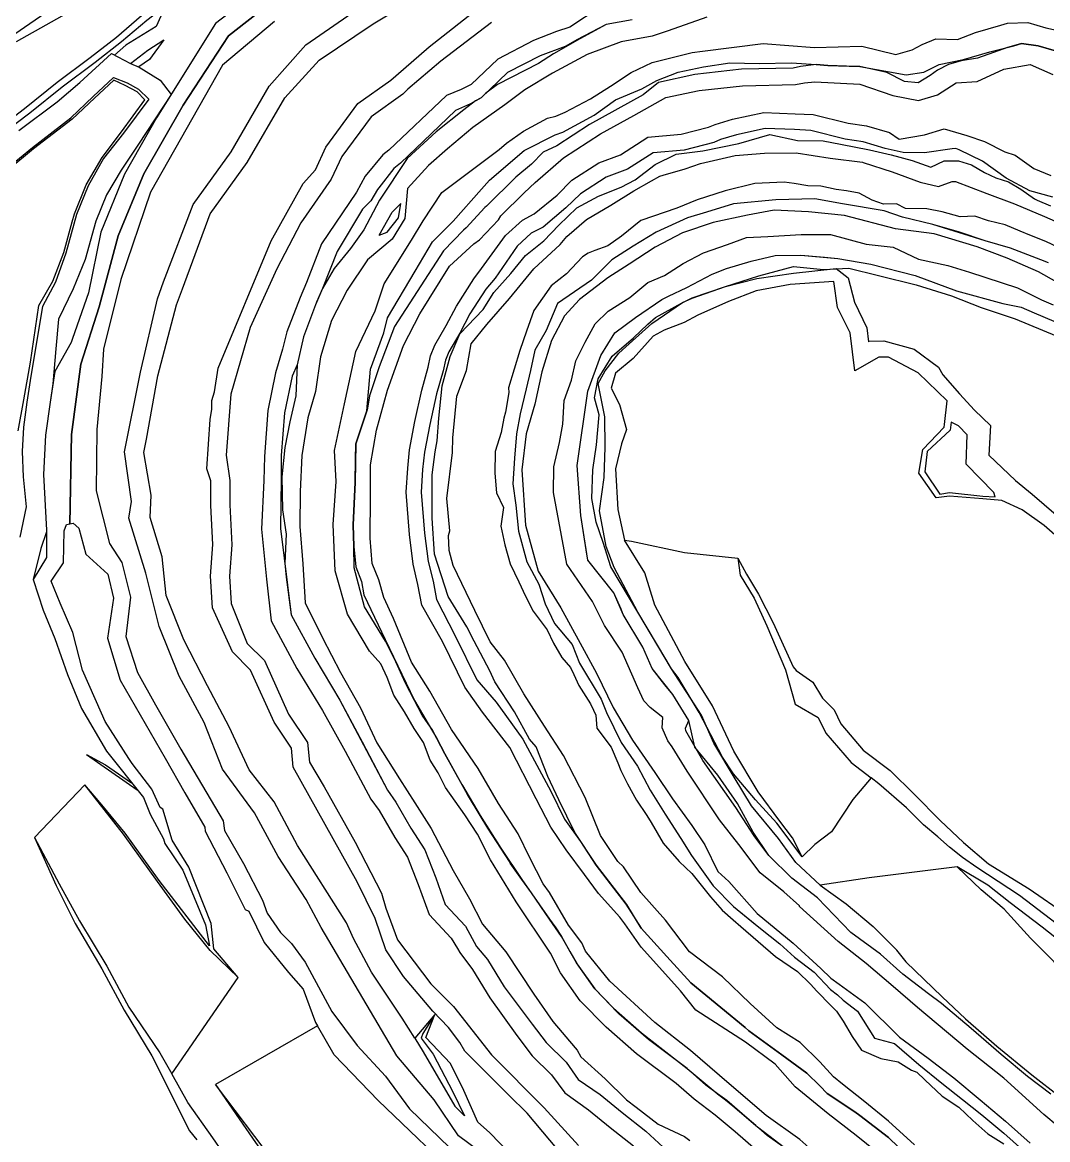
# Model space of a CAD drawing. Extents: x 102606 to 105048, y 81391 to 83586.
# Drawn here: x 103604.7 to 103916.3, y 82031.1 to 82370.6 of the extents above; entities that cross this region are included whole.
import ezdxf

# ---------------------------------------------------------------- set-up
doc = ezdxf.new("R2010")
doc.units = 0

msp = doc.modelspace()

# ---------------------------------------------------------------- linework, layer by layer
at = {"layer": 'BLG$280$FAKT', "color": 6}
for points in [[(103926.579052, 82090.887612, 0), (103907.651554, 82105.276536, 0), (103894.78, 82113.8, 0), (103890.38, 82116.79, 0), (103886.38, 82120.01, 0), (103882.86, 82123.15, 0), (103878.53, 82126.77, 0), (103873.36, 82131.87, 0), (103864.984405, 82139.212464, 0), (103862.600836, 82141.037826, 0), (103857.05, 82134.46, 0), (103850.61, 82124.63, 0), (103845.47, 82120.780432, 0), (103841.629, 82116.983, 0), (103834, 82127.21, 0), (103827.51, 82134.34, 0), (103820.74, 82142.28, 0), (103817.443571, 82147.331665, 0), (103810.359468, 82160.875425, 0), (103803.955089, 82171.541663, 0), (103801.978195, 82174.184852, 0), (103791.741135, 82191.371345, 0), (103784.467412, 82204.956013, 0), (103782.112944, 82211.328657, 0), (103780.032086, 82222.187842, 0), (103781.48, 82232.32, 0), (103781.76, 82241.52, 0), (103781.72, 82250.79, 0), (103779.62, 82260.84, 0), (103781.741401, 82264.753446, 0), (103785.9, 82270.13, 0), (103789.03, 82272.94, 0), (103795.98, 82279.12, 0), (103805.27416, 82285.437013, 0), (103808.192163, 82286.779642, 0), (103818.389091, 82290.306175, 0), (103827.9, 82292.83, 0), (103839.01, 82294.44, 0), (103852.01, 82295.79, 0), (103855.628765, 82293.018343, 0), (103857.565735, 82285.603038, 0), (103861.283494, 82277.815824, 0), (103861.799035, 82273.542104, 0), (103861.994257, 82273.730738, 0), (103866.462981, 82273.875467, 0), (103875.677948, 82271.273109, 0), (103883.133688, 82265.874916, 0), (103884.35, 82263.48, 0), (103889.45, 82257.68, 0), (103893.98, 82252.77, 0), (103898.89, 82248.09, 0), (103898.33, 82239.07, 0), (103906.46, 82231.36, 0), (103911.515795, 82227.279181, 0), (103921.821825, 82218.467278, 0)], [(103925.773298, 82208.512389, 0), (103915.150258, 82217.683819, 0), (103908.468815, 82222.450082, 0), (103902.322666, 82225.345134, 0), (103896.531442, 82225.862236, 0), (103886.379984, 82226.676796, 0), (103882.414008, 82226.080973, 0), (103877.150314, 82233.62926, 0), (103878.303093, 82240.854407, 0), (103884.841678, 82247.563954, 0), (103884.86, 82248.42, 0), (103885.694739, 82255.560208, 0), (103876.943458, 82264.102863, 0), (103867.911798, 82268.908435, 0), (103864.963526, 82268.908435, 0), (103857.656054, 82264.692046, 0), (103856.224707, 82276.295792, 0), (103852.391084, 82284.013085, 0), (103851.286256, 82291.887319, 0), (103838.040118, 82290.990579, 0), (103827.632877, 82289.034179, 0), (103819.289379, 82285.776938, 0), (103809.976347, 82281.620694, 0), (103805.778781, 82279.383308, 0), (103799.664318, 82277.080056, 0), (103796.408839, 82275.226571, 0), (103790.293972, 82268.515485, 0), (103784.948273, 82264.046231, 0), (103783.626894, 82259.439263, 0), (103786.181204, 82254.505949, 0), (103788.226447, 82246.89135, 0), (103786.753825, 82242.550539, 0), (103784.941289, 82234.923632, 0), (103785.664424, 82222.580809, 0), (103787.661482, 82213.264299, 0), (103789.77, 82212.97, 0), (103805.92, 82209.54, 0), (103822.11, 82207.83, 0), (103824.71, 82202.93, 0), (103828.333307, 82196.819813, 0), (103832.882553, 82188.136445, 0), (103838.94337, 82174.73938, 0), (103839.862288, 82173.63311, 0), (103844.94337, 82170.058155, 0), (103847.795625, 82165.227809, 0), (103851.390751, 82161.684787, 0), (103853.356404, 82157.475238, 0), (103860.166796, 82149.457573, 0), (103868.438402, 82143.210054, 0), (103875.773726, 82135.978541, 0), (103883.542833, 82128.114126, 0), (103890.679396, 82121.406036, 0), (103890.725473, 82121.357171, 0), (103898.265148, 82114.879715, 0), (103910.60578, 82107.283146, 0), (103922.078903, 82099.434151, 0)], [(103886.92, 82249.08, 0), (103886.629681, 82246.649145, 0), (103879.61, 82240.19, 0), (103878.91, 82234.06, 0), (103883.499079, 82227.262446, 0), (103886.467076, 82227.76218, 0), (103896.598398, 82226.652155, 0), (103900.344107, 82226.444729, 0)], [(103900.344107, 82226.444729, 0), (103899.929739, 82227.767592, 0), (103891.518507, 82236.389199, 0), (103891.768489, 82245.297585, 0), (103889.168398, 82248.035976, 0), (103886.92, 82249.08, 0)], [(103841.629, 82116.983, 0), (103838.721708, 82122.838151, 0), (103834.87987, 82127.910134, 0), (103828.306984, 82136.764851, 0), (103820.841717, 82149.139343, 0), (103814.447456, 82162.901559, 0), (103806.034722, 82176.354902, 0), (103796.865272, 82193.495579, 0), (103793.866567, 82203.372503, 0), (103787.661482, 82213.264299, 0)], [(103822.11, 82207.83, 0), (103822.803777, 82202.65981, 0), (103827.083672, 82195.634603, 0), (103830.912058, 82187.272888, 0), (103836.550919, 82173.812381, 0), (103839.505033, 82163.428522, 0), (103846.488911, 82159.358575, 0), (103848.851783, 82154.584675, 0), (103856.574204, 82145.653083, 0), (103862.600836, 82141.037826, 0)]]:
    msp.add_polyline3d(points, dxfattribs=at)
at = {"layer": 'BLG$290$FAKT', "color": 32}
for points in [[(103917.199488, 82044.938, 0), (103910.094404, 82050.260754, 0), (103902.176918, 82056.907549, 0), (103893.024982, 82064.804556, 0), (103883.972603, 82072.452551, 0), (103880.046708, 82075.436707, 0), (103872.274864, 82081.344251, 0), (103865.493524, 82087.489778, 0), (103856.396019, 82094.025137, 0), (103846.361, 82104.592, 0), (103838.467, 82110.552, 0), (103831.565, 82117.458, 0), (103826.759, 82124.517, 0), (103822.001, 82133.209, 0), (103815.985, 82141.811, 0), (103809.048, 82150.398, 0), (103807.219, 82158.435, 0), (103802.342, 82166.314, 0), (103796.103, 82174.241, 0), (103793.199, 82180.693, 0), (103787.29, 82190.698, 0), (103784.421, 82197.231, 0), (103776.465, 82207.213, 0), (103774.423131, 82220.748074, 0), (103773.238557, 82235.9656, 0), (103776.564459, 82258.542906, 0), (103780.430364, 82269.36744, 0), (103784.762098, 82276.274943, 0), (103790.961644, 82280.879729, 0), (103798.992532, 82286.38402, 0), (103801.051953, 82287.381907, 0), (103806.598366, 82290.069406, 0), (103814.282096, 82294.07137, 0), (103818.694531, 82295.855242, 0), (103826.151511, 82298.073477, 0), (103833.399143, 82299.724554, 0), (103841.27502, 82299.916655, 0), (103848.424963, 82299.229013, 0), (103852.480609, 82298.838964, 0), (103862.563765, 82297.12786, 0), (103875.999673, 82293.649906, 0), (103888.567065, 82289.055644, 0), (103902.68432, 82285.213541, 0), (103908.209702, 82284.022607, 0), (103912.194585, 82282.351615, 0), (103918.164012, 82279.848441, 0)], [(103922.744634, 82089.11999, 0), (103914.597435, 82095.681792, 0), (103904.903555, 82103.072189, 0), (103898.05849, 82108.437799, 0), (103888.73, 82113.97, 0), (103862.04, 82110.627, 0), (103847.169899, 82108.400776, 0), (103839.747814, 82115.318841, 0), (103834.438193, 82122.631977, 0), (103826.221898, 82132.570046, 0), (103820.97981, 82141.196718, 0), (103814.757659, 82151.538159, 0), (103811.036359, 82160.034411, 0), (103801.978195, 82174.184852, 0), (103800.259557, 82177.071841, 0), (103791.741135, 82191.371345, 0), (103783.47782, 82205.118809, 0), (103781.215537, 82212.553229, 0), (103779.020134, 82218.756163, 0), (103777.773695, 82225.893712, 0), (103777.99991, 82234.676586, 0), (103779.188532, 82242.219067, 0), (103779.911, 82251.363205, 0), (103778.564172, 82256.551657, 0), (103779.607239, 82262.306976, 0), (103783.884215, 82269.167023, 0), (103790.426703, 82274.73995, 0), (103794.778704, 82278.883969, 0), (103797.031376, 82280.969066, 0), (103804.959567, 82285.292821, 0), (103808.192163, 82286.879264, 0), (103818.389091, 82290.306175, 0), (103828.495898, 82293.640618, 0), (103838.971139, 82296.410597, 0), (103848.128247, 82295.493869, 0), (103855.78721, 82295.889288, 0), (103864.818881, 82293.696687, 0), (103876.283394, 82290.846627, 0), (103887.014461, 82287.470663, 0), (103896.046518, 82283.943517, 0), (103906.39227, 82280.557287, 0), (103918.83774, 82275.346731, 0)], [(103943.474, 82055.396, 0), (103939.78, 82058.625, 0), (103931.964, 82065.401, 0), (103928.311415, 82071.917311, 0), (103925.971266, 82075.113605, 0), (103918.206409, 82085.102319, 0), (103911.00306, 82092.261432, 0), (103903.056987, 82101.092194, 0), (103896.090003, 82107.014474, 0), (103888.73, 82113.97, 0)], [(103847.169899, 82108.400776, 0), (103854.993711, 82102.729972, 0), (103863.216023, 82095.860736, 0), (103870.340536, 82088.712512, 0), (103870.367602, 82088.678348, 0), (103873.16353, 82085.149179, 0), (103884.149817, 82074.508335, 0), (103891.299409, 82067.746347, 0), (103900.814056, 82059.483075, 0), (103911.434425, 82050.747126, 0), (103920.086855, 82044.037256, 0), (103929.183423, 82034.750156, 0)], [(103856.396019, 82094.025137, 0), (103846.361, 82104.592, 0)]]:
    msp.add_polyline3d(points, dxfattribs=at)
at = {"layer": 'BLG$300$FAKT', "color": 40}
for points in [[(103919.416264, 82035.082845, 0), (103915.069871, 82038.705322, 0), (103902.899629, 82049.793771, 0), (103891.747241, 82058.598142, 0), (103876.659207, 82071.24948, 0), (103869.294033, 82077.599222, 0), (103861.075204, 82084.571103, 0), (103852.603995, 82091.269191, 0), (103840.888457, 82101.94959, 0), (103840.891507, 82102.085912, 0), (103836.071523, 82106.375993, 0), (103828.855118, 82112.119628, 0), (103822.408318, 82120.819942, 0), (103816.57831, 82128.278348, 0), (103806.720289, 82143.047775, 0), (103802.191, 82150.445, 0), (103800.856, 82152.318, 0), (103799.061, 82156.216, 0), (103799.356, 82159.344, 0), (103795.506, 82162.455, 0), (103793.583, 82164.406, 0), (103791.758, 82168.407, 0), (103786.951, 82179.244, 0), (103781.609, 82187.364, 0), (103777.972, 82194.647, 0), (103770.122, 82206.01, 0), (103766.059, 82227.728, 0), (103766.224, 82235.535, 0), (103767.933, 82242.952, 0), (103768.894, 82248.506, 0), (103769.37, 82255.684, 0), (103771.574, 82261.898, 0), (103772.902, 82267.727, 0), (103775.656, 82273.415, 0), (103778.744, 82278.98, 0), (103782.734, 82282.852, 0), (103789.322, 82287.053, 0), (103794.735, 82291.596, 0), (103799.849, 82293.696, 0), (103805.473, 82297.356, 0), (103811.664, 82300.598, 0), (103818.959, 82303.143, 0), (103824.753, 82305.276, 0), (103831.216441, 82305.542929, 0), (103841.30641, 82306.148864, 0), (103850.287146, 82306.151216, 0), (103861.074484, 82303.214472, 0), (103869.345833, 82302.301654, 0), (103876.957124, 82298.655946, 0), (103885.9039, 82296.736675, 0), (103892.468774, 82294.742138, 0), (103907.09, 82289.9, 0), (103914.38, 82286.29, 0), (103917.91, 82284.79, 0)], [(103917.199488, 82044.938, 0), (103910.094404, 82050.260754, 0), (103902.176918, 82056.907549, 0), (103893.024982, 82064.804556, 0), (103883.972603, 82072.452551, 0), (103880.046708, 82075.436707, 0), (103872.274864, 82081.344251, 0), (103865.493524, 82087.489778, 0), (103856.396019, 82094.025137, 0), (103846.361, 82104.592, 0), (103838.467, 82110.552, 0), (103831.565, 82117.458, 0), (103827.100515, 82123.380491, 0), (103821.521446, 82132.034839, 0), (103811.445415, 82146.250242, 0), (103806.269689, 82155.320211, 0), (103806.150857, 82156.109446, 0), (103807.219, 82158.435, 0), (103802.342, 82166.314, 0), (103799.96368, 82169.33579, 0), (103796.103, 82174.241, 0), (103793.199, 82180.693, 0), (103787.29, 82190.698, 0), (103786.61162, 82192.248236, 0), (103784.421, 82197.231, 0), (103780.830326, 82201.736042, 0), (103776.465, 82207.213, 0), (103776.197955, 82208.983176, 0), (103774.423131, 82220.748074, 0), (103773.238557, 82235.9656, 0), (103776.564459, 82258.542906, 0), (103780.430364, 82269.36744, 0), (103784.762098, 82276.274943, 0), (103790.961644, 82280.879729, 0), (103798.992532, 82286.38402, 0), (103801.051953, 82287.381907, 0), (103806.598366, 82290.069406, 0), (103814.282096, 82294.07137, 0), (103818.694531, 82295.855242, 0), (103826.151511, 82298.073477, 0), (103833.399143, 82299.724554, 0), (103841.27502, 82299.916655, 0), (103852.480609, 82298.838964, 0), (103862.563765, 82297.12786, 0), (103875.999673, 82293.649906, 0), (103888.567065, 82289.055644, 0), (103902.68432, 82285.213541, 0), (103908.209702, 82284.022607, 0), (103912.194585, 82282.351615, 0), (103918.164012, 82279.848441, 0)]]:
    msp.add_polyline3d(points, dxfattribs=at)
at = {"layer": 'BLG$310$FAKT', "color": 3}
for points in [[(103916.476835, 82297.549254, 0), (103914.159854, 82298.465865, 0), (103905.008641, 82301.967216, 0), (103897.280708, 82304.197466, 0), (103881.403732, 82309.234349, 0), (103872.131544, 82311.455412, 0), (103866.524136, 82313.377637, 0), (103853.881997, 82315.513456, 0), (103845.451444, 82317.028374, 0), (103833.695134, 82316.692314, 0), (103820.749, 82315.451, 0), (103812.601, 82312.89, 0), (103806.8, 82311.196, 0), (103797.24, 82306.828, 0), (103790.251, 82302.572, 0), (103783.849, 82298.466, 0), (103777.642, 82292.291, 0), (103767.325, 82285.145, 0), (103763.808, 82276.97, 0), (103760.391, 82271.023, 0), (103759.083, 82264.841, 0), (103757.774, 82259.291, 0), (103755.92, 82251.632, 0), (103754.797, 82245.569, 0), (103754.242, 82238.163, 0), (103753.759, 82230.403, 0), (103754.666, 82223.865, 0), (103755.476, 82215.948, 0), (103757.992, 82206.637, 0), (103761.604, 82199.873, 0), (103763.561, 82193.923, 0), (103766.416, 82187.978, 0), (103771.724, 82181.53, 0), (103773.948, 82175.86, 0), (103780.547, 82164.911, 0), (103782.155603, 82160.869331, 0), (103786.604696, 82151.805767, 0), (103791.628576, 82144.540031, 0), (103795.446035, 82137.237934, 0), (103800.039338, 82130.009807, 0), (103804.82616, 82122.573011, 0), (103808.064, 82117.402, 0), (103814.599, 82108.22, 0), (103820.795, 82101.964, 0), (103828.987, 82095.259, 0), (103834.861, 82090.618, 0), (103839.283, 82086.572, 0), (103845.25, 82081.983, 0), (103850.291, 82076.704, 0), (103852.412754, 82075.051733, 0), (103854.088151, 82073.445859, 0), (103858.498, 82070.096, 0), (103863.59, 82061.958, 0), (103869.76, 82060.301, 0), (103877.11, 82053.96, 0), (103884.138, 82048.222, 0), (103890.423, 82043.236, 0), (103896.261, 82038.595, 0), (103902.944, 82033.015, 0), (103908.612, 82028.01, 0)], [(103919.057383, 82291.673621, 0), (103913.457521, 82294.85478, 0), (103903.994179, 82299.009925, 0), (103894.830506, 82302.366805, 0), (103881.720702, 82306.32023, 0), (103870.064122, 82307.917986, 0), (103854.550546, 82311.961951, 0), (103843.525749, 82313.062374, 0), (103833.093274, 82313.596082, 0), (103825.067736, 82312.050977, 0), (103814.580853, 82309.796465, 0), (103805.286288, 82306.615886, 0), (103796.946798, 82302.34725, 0), (103789.043604, 82297.186902, 0), (103782.565667, 82292.981757, 0), (103774.014047, 82286.359827, 0), (103769.427713, 82281.450007, 0), (103765.484867, 82273.983088, 0), (103762.571353, 82264.382833, 0), (103760.38196, 82254.617662, 0), (103757.783827, 82245.596152, 0), (103756.471825, 82234.669601, 0), (103757.621432, 82217.797593, 0), (103761.404239, 82203.796218, 0), (103768.306047, 82192.649328, 0), (103774.218275, 82181.935295, 0), (103779.110962, 82172.805253, 0), (103784.251338, 82162.380251, 0), (103790.088107, 82152.439321, 0), (103796.868822, 82142.605272, 0), (103802.241185, 82134.68394, 0), (103808.112637, 82126.520483, 0), (103812.022174, 82120.683211, 0), (103816.062046, 82112.571191, 0), (103819.374642, 82109.526225, 0), (103827.998925, 82099.822131, 0), (103838.918437, 82090.798244, 0), (103847.275713, 82083.062706, 0), (103850.4032, 82080.167888, 0), (103852.930483, 82078.358501, 0), (103860.668401, 82072.626928, 0), (103871.186435, 82062.239982, 0), (103879.956185, 82055.832728, 0), (103887.766287, 82049.905879, 0), (103895.787509, 82043.156496, 0), (103903.429322, 82036.726626, 0), (103910.92446, 82029.9816, 0)]]:
    msp.add_polyline3d(points, dxfattribs=at)
at = {"layer": 'BLG$320$FAKT', "color": 5}
for points in [[(103921.636, 82301.188, 0), (103915.679, 82304.013, 0), (103910.843, 82305.922, 0), (103907.882, 82307.192, 0), (103903.349, 82309.117, 0), (103898.259, 82310.349, 0), (103894.133, 82311.743, 0), (103889.67, 82311.527, 0), (103884.245, 82313.089, 0), (103879.495, 82313.966, 0), (103873.101, 82314.06, 0), (103870.295, 82315.448, 0), (103866.363, 82315.352, 0), (103862.901, 82316.552, 0), (103858.985, 82318.73, 0), (103855.173, 82319.431, 0), (103851.964, 82319.85, 0), (103847.286, 82320.827, 0), (103843.415, 82320.947, 0), (103839.21, 82321.643, 0), (103836.166, 82322.097, 0), (103827.226, 82321.664, 0), (103818.252, 82319.448, 0), (103809.758, 82316.652, 0), (103803.53, 82314.112, 0), (103792.589, 82310.436, 0), (103786.787, 82305.629, 0), (103782.560929, 82302.67175, 0), (103778.68895, 82301.263267, 0), (103776.59, 82300.474, 0), (103774.889047, 82299.411473, 0), (103770.036707, 82294.244062, 0), (103765.389881, 82290.559277, 0), (103760.059777, 82283.101148, 0), (103757.842737, 82276.779345, 0), (103755.824206, 82270.904359, 0), (103752.439226, 82259.533362, 0), (103752.468, 82258.17, 0), (103751.512, 82252.177, 0), (103750.95, 82250.363, 0), (103750.128, 82245.988, 0), (103748.376, 82240.209, 0), (103748.285, 82233.652, 0), (103748.732, 82227.642, 0), (103750.901, 82223.164, 0), (103750.033, 82217.513, 0), (103751.263, 82211.811, 0), (103752.942, 82206.078, 0), (103755.516, 82200.646, 0), (103757.545, 82196.285, 0), (103759.881, 82191.637, 0), (103764.116, 82185.978, 0), (103766.127698, 82181.961476, 0), (103768.579, 82177.587, 0), (103771.217407, 82174.553087, 0), (103772.25588, 82172.477374, 0), (103773.744, 82169.142, 0), (103777.309, 82163.537, 0), (103778.189464, 82161.573874, 0), (103778.904114, 82160.034886, 0), (103779.254112, 82156.083268, 0), (103783.601513, 82150.386539, 0), (103785.633195, 82145.608246, 0), (103786.510438, 82143.298239, 0), (103788.524104, 82139.195952, 0), (103791.311984, 82134.279155, 0), (103794.465582, 82129.57061, 0), (103795.730276, 82127.482256, 0), (103799.457758, 82121.188334, 0), (103804.275245, 82115.626696, 0), (103808.086824, 82112.002093, 0), (103813.810266, 82104.819403, 0), (103817.314073, 82100.806403, 0), (103820.716279, 82097.923597, 0), (103823.053, 82095.871, 0), (103833.508, 82086.69, 0), (103840.255, 82082.149, 0), (103844.22991, 82078.354069, 0), (103846.119562, 82076.18284, 0), (103850.400553, 82071.807538, 0), (103852.046559, 82070.125269, 0), (103854.093, 82067.092, 0), (103856.841, 82062.43, 0), (103859.732, 82058.297, 0), (103865.545, 82055.72, 0), (103870.779644, 82054.671411, 0), (103874.908883, 82052.1775, 0), (103876.524005, 82051.581431, 0), (103878.96, 82049.298, 0), (103884.194, 82044.274, 0), (103889.254, 82040.995, 0), (103893.517, 82036.906, 0), (103898.028, 82032.798, 0), (103902.956, 82029.82, 0)], [(103916.476835, 82297.549254, 0), (103914.159854, 82298.465865, 0), (103905.008641, 82301.967216, 0), (103897.280708, 82304.197466, 0), (103889.468235, 82306.91183, 0), (103881.403732, 82309.234349, 0), (103872.131544, 82311.455412, 0), (103866.524136, 82313.377637, 0), (103853.881997, 82315.513456, 0), (103845.451444, 82317.028374, 0), (103833.695134, 82316.692314, 0), (103820.749, 82315.451, 0), (103812.601, 82312.89, 0), (103806.8, 82311.196, 0), (103797.24, 82306.828, 0), (103790.251, 82302.572, 0), (103783.849, 82298.466, 0), (103777.642, 82292.291, 0), (103767.325, 82285.145, 0), (103763.808, 82276.97, 0), (103760.391, 82271.023, 0), (103759.083, 82264.841, 0), (103757.774, 82259.291, 0), (103755.92, 82251.632, 0), (103754.797, 82245.569, 0), (103754.242, 82238.163, 0), (103753.759, 82230.403, 0), (103754.666, 82223.865, 0), (103755.476, 82215.948, 0), (103757.992, 82206.637, 0), (103761.604, 82199.873, 0), (103763.561, 82193.923, 0), (103766.416, 82187.978, 0), (103771.724, 82181.53, 0), (103773.948, 82175.86, 0), (103780.547, 82164.911, 0), (103782.155603, 82160.869331, 0), (103786.604696, 82151.805767, 0), (103791.628576, 82144.540031, 0), (103795.446035, 82137.237934, 0), (103800.039338, 82130.009807, 0), (103804.82616, 82122.573011, 0), (103808.064, 82117.402, 0), (103814.599, 82108.22, 0), (103820.795, 82101.964, 0), (103826.403102, 82097.373873, 0), (103828.987, 82095.259, 0), (103834.861, 82090.618, 0), (103839.283, 82086.572, 0), (103845.25, 82081.983, 0), (103850.291, 82076.704, 0), (103852.412754, 82075.051733, 0), (103854.088151, 82073.445859, 0), (103858.498, 82070.096, 0), (103863.59, 82061.958, 0), (103869.76, 82060.301, 0), (103877.11, 82053.96, 0), (103884.138, 82048.222, 0), (103890.423, 82043.236, 0), (103896.261, 82038.595, 0), (103902.944, 82033.015, 0), (103908.612, 82028.01, 0)]]:
    msp.add_polyline3d(points, dxfattribs=at)
at = {"layer": 'BLG$330$FAKT', "color": 6}
for points in [[(103873.88569, 82025.94253, 0), (103867.89674, 82031.680237, 0), (103859.193734, 82038.365163, 0), (103857.624829, 82039.502007, 0), (103849.26514, 82045.066206, 0), (103846.970004, 82047.453177, 0), (103843.073198, 82051.268199, 0), (103835.468061, 82056.846612, 0), (103825.439631, 82064.183996, 0), (103824.373078, 82065.138403, 0), (103816.980234, 82071.220672, 0), (103807.855218, 82078.68935, 0), (103800.497779, 82086.74153, 0), (103792.732834, 82095.307621, 0), (103788.31964, 82102.493771, 0), (103779.182246, 82114.473123, 0), (103772.600955, 82124.380328, 0), (103767.745443, 82134.301768, 0), (103764.397508, 82141.40485, 0), (103760.79294, 82150.50252, 0), (103758.777305, 82152.781295, 0), (103754.221613, 82161.041184, 0), (103748.286283, 82170.218865, 0), (103746.765487, 82173.521241, 0), (103742.013165, 82182.527377, 0), (103739.74, 82186.87, 0), (103734.097352, 82196.169817, 0), (103729.958217, 82209.008282, 0), (103729.256709, 82219.90274, 0), (103729.236288, 82233.067566, 0), (103730.11697, 82240.095635, 0), (103730.710824, 82243.41866, 0), (103731.245, 82250.317, 0), (103732.266, 82260.183, 0), (103734.699, 82269.081, 0), (103737.622, 82275.957, 0), (103744.694, 82283.339, 0), (103747.95, 82288.485, 0), (103753.092, 82294.27, 0), (103757.534, 82299.795, 0), (103763.164, 82304.233, 0), (103767.667, 82308.943, 0), (103773.129, 82314.296, 0), (103779.706, 82317.821, 0), (103786.611, 82320.502, 0), (103790.95, 82322.757, 0), (103796.945, 82327.424, 0), (103803.345, 82330.565, 0), (103811.423, 82331.554, 0), (103822.383, 82333.805, 0), (103831.799934, 82336.557761, 0), (103840.197, 82334.699, 0), (103848.067, 82334.572, 0), (103853.304, 82333.636, 0), (103862.096, 82331.859, 0), (103868.677, 82330.331, 0), (103875.086, 82328.608, 0), (103880.721, 82326.585, 0), (103884.849, 82328.504, 0), (103889.185, 82328.564, 0), (103893.148, 82327.279, 0), (103897.056, 82324.974, 0), (103900.507, 82323.334, 0), (103904.399, 82322.118, 0), (103908.112, 82319.901, 0), (103912.289, 82317.01, 0), (103913.04, 82316.585, 0), (103917.147, 82314.849, 0)], [(103875.781896, 82029.482689, 0), (103867.911313, 82036.708979, 0), (103860.733824, 82042.553876, 0), (103853.869549, 82047.97024, 0), (103851.206939, 82050.173796, 0), (103847.039573, 82054.672892, 0), (103841.026012, 82060.555947, 0), (103833.923799, 82065.035285, 0), (103825.891609, 82072.491507, 0), (103817.448301, 82080.566685, 0), (103807.378145, 82088.148116, 0), (103800.142394, 82097.768192, 0), (103792.581824, 82106.208372, 0), (103787.344897, 82113.984591, 0), (103785.649614, 82115.596133, 0), (103780.363164, 82123.468459, 0), (103775.679126, 82135.0877, 0), (103769.161509, 82147.784097, 0), (103763.300226, 82156.692131, 0), (103757.096409, 82166.56681, 0), (103751.188311, 82176.798151, 0), (103746.808591, 82182.395014, 0), (103742.149988, 82191.88762, 0), (103735.615017, 82205.528973, 0), (103734.352567, 82210.134654, 0), (103734.210017, 82214.643973, 0), (103734.529906, 82216.130427, 0), (103733.697044, 82225.871288, 0), (103735.414695, 82239.887047, 0), (103735.522286, 82244.319716, 0), (103736.693405, 82257.071425, 0), (103739.622081, 82264.790821, 0), (103741.043025, 82272.944932, 0), (103745.833495, 82278.782539, 0), (103752.692695, 82286.747933, 0), (103760.127195, 82295.73987, 0), (103768.066224, 82303.115716, 0), (103770.09032, 82305.539297, 0), (103776.109009, 82310.682874, 0), (103783.534976, 82315.036695, 0), (103790.523608, 82319.450987, 0), (103795.900587, 82322.504353, 0), (103798.375031, 82323.909488, 0), (103799.402314, 82324.204825, 0), (103806.108056, 82326.132681, 0), (103810.707873, 82327.756906, 0), (103821.258214, 82330.190265, 0), (103830.224468, 82330.824182, 0), (103839.839492, 82330.972779, 0), (103850.162284, 82329.380304, 0), (103859.939836, 82328.119682, 0), (103860.210885, 82328.058793, 0), (103868.991476, 82325.210166, 0), (103877.470034, 82322.105832, 0), (103883.047059, 82320.77823, 0), (103887.248749, 82322.227968, 0), (103887.499111, 82322.290855, 0), (103887.756548, 82322.309885, 0), (103888.013436, 82322.284495, 0), (103888.262166, 82322.215436, 0), (103897.804344, 82318.656623, 0), (103906.217878, 82315.488998, 0), (103915.281914, 82311.605989, 0), (103925.197063, 82307.286048, 0)]]:
    msp.add_polyline3d(points, dxfattribs=at)
at = {"layer": 'BLG$340$FAKT', "color": 32}
for points in [[(103866.947, 82025.176, 0), (103858.08, 82032.36, 0), (103849.52, 82038.95, 0), (103839.56385, 82047.114981, 0), (103833.4, 82054, 0), (103824.43, 82060.68, 0), (103809.31, 82070.43, 0), (103804.69, 82076.29, 0), (103792.69, 82089.62, 0), (103787.71, 82096.65, 0), (103786.246, 82098.66, 0), (103779.737, 82105.831, 0), (103775.466, 82111.697, 0), (103769.923, 82119.171, 0), (103765.315, 82126.049, 0), (103760.848, 82134.675, 0), (103752.82, 82150.274, 0), (103744.553, 82161.032, 0), (103739.173499, 82168.604863, 0), (103732.357, 82182.456, 0), (103726.046, 82193.531, 0), (103724.861, 82199.777, 0), (103723.483, 82205.982, 0), (103722.313, 82214.933, 0), (103721.35, 82227.844, 0), (103721.777, 82235.116, 0), (103722.357258, 82240.714713, 0), (103723.973, 82249.327, 0), (103726.088, 82258.8, 0), (103727.975, 82265.79, 0), (103728.723127, 82269.291586, 0), (103729.996, 82272.566, 0), (103733.45, 82278.469, 0), (103736.572, 82284.419, 0), (103741.899, 82292.706, 0), (103744.185, 82295.862, 0), (103751.465, 82305.838, 0), (103756.659, 82310.49, 0), (103760.252, 82312.428, 0), (103767.16, 82318.103, 0), (103771.613, 82322.632, 0), (103779.892, 82327.949, 0), (103786.423, 82330.352, 0), (103794.763, 82335.715, 0), (103804.905, 82336.636, 0), (103813.203, 82338.767, 0), (103815.236, 82339.605, 0), (103820.481, 82341.208, 0), (103829.955, 82343.233, 0), (103839.528, 82342.865, 0), (103844.958, 82342.663, 0), (103855.676, 82340.008, 0), (103861.234395, 82339.178068, 0), (103868.161, 82337.116, 0), (103871.153, 82335.159, 0), (103878.852, 82336.492, 0), (103884.766, 82338.243, 0), (103891.655, 82336.237, 0), (103897.053, 82334.399, 0), (103903.232, 82331.255, 0), (103906.432, 82330.266, 0), (103912.052, 82326.172, 0), (103917.211, 82324.086, 0)], [(103917.877369, 82317.534996, 0), (103910.853261, 82319.424667, 0), (103903.597145, 82323.234058, 0), (103896.45473, 82328.422606, 0), (103889.357534, 82331.915916, 0), (103888.355956, 82332.241925, 0), (103887.19985, 82332.179112, 0), (103878.801871, 82330.956152, 0), (103872.308963, 82331.079459, 0), (103866.828395, 82332.258876, 0), (103860.144914, 82334.27802, 0), (103854.703744, 82335.098891, 0), (103844.285617, 82337.809116, 0), (103839.343794, 82338.073128, 0), (103830.373955, 82338.377746, 0), (103821.70513, 82336.484751, 0), (103816.88166, 82335.008321, 0), (103814.75783, 82334.093582, 0), (103805.750252, 82331.740383, 0), (103796.385336, 82330.994255, 0), (103788.591828, 82325.996611, 0), (103782.077303, 82323.557341, 0), (103774.245837, 82318.532459, 0), (103769.821286, 82314.215197, 0), (103762.943025, 82308.419186, 0), (103759.319913, 82306.602753, 0), (103755.027823, 82302.619899, 0), (103748.349983, 82292.833892, 0), (103745.564479, 82289.577791, 0), (103740.674716, 82282.030216, 0), (103737.617793, 82276.157838, 0), (103734.2949, 82270.488952, 0), (103733.25405, 82267.936429, 0), (103732.509154, 82264.694437, 0), (103730.535767, 82257.703692, 0), (103728.46363, 82248.404737, 0), (103726.91558, 82240.05205, 0), (103726.298626, 82234.749119, 0), (103725.830504, 82227.879394, 0), (103726.896254, 82215.403103, 0), (103727.982571, 82206.7741, 0), (103729.53647, 82200.796567, 0), (103730.540836, 82195.185618, 0), (103736.15649, 82184.213884, 0), (103742.768002, 82170.819815, 0), (103748.620762, 82164.038098, 0), (103756.797763, 82152.797054, 0), (103765.245711, 82136.945317, 0), (103769.430018, 82128.482523, 0), (103774.320549, 82121.696567, 0), (103778.898944, 82114.520797, 0), (103783.308475, 82108.86425, 0), (103788.098416, 82102.640159, 0), (103792.732834, 82095.307621, 0), (103800.497779, 82086.74153, 0), (103807.855218, 82078.68935, 0), (103816.980234, 82071.220672, 0), (103824.373078, 82065.138403, 0), (103825.439631, 82064.183996, 0), (103835.468061, 82056.846612, 0), (103843.073198, 82051.268199, 0), (103846.970004, 82047.453177, 0), (103849.26514, 82045.066206, 0), (103857.624829, 82039.502007, 0), (103859.193734, 82038.365163, 0), (103867.89674, 82031.680237, 0), (103873.88569, 82025.94253, 0)]]:
    msp.add_polyline3d(points, dxfattribs=at)
at = {"layer": 'BLG$350$FAKT', "color": 40}
for points in [[(103918.942, 82361.914, 0), (103913.406, 82363.497, 0), (103908.272, 82364.189, 0), (103904.014, 82362.985, 0), (103899.838, 82361.457, 0), (103894.984, 82359.729, 0), (103890.008, 82358.976, 0), (103886.122, 82357.8, 0), (103882.767, 82356.085, 0), (103880.539, 82354.498, 0), (103876.939, 82352.219, 0), (103872.795, 82352.63, 0), (103867.389351, 82355.388729, 0), (103859.155608, 82357.159599, 0), (103857.979525, 82357.207992, 0), (103849.443544, 82357.559222, 0), (103845.915471, 82357.797063, 0), (103841.146222, 82357.176827, 0), (103838.956245, 82356.699393, 0), (103823.203813, 82356.372359, 0), (103809.064182, 82354.730628, 0), (103797.945885, 82352.334317, 0), (103793.36604, 82348.571328, 0), (103777.05, 82339.61, 0), (103767.113614, 82333.052528, 0), (103762.95861, 82331.128161, 0), (103759.35836, 82327.498277, 0), (103754.629181, 82323.560305, 0), (103745.729297, 82314.795944, 0), (103745.203975, 82314.316481, 0), (103739.589862, 82308.198606, 0), (103738.683633, 82307.458267, 0), (103732.664948, 82301.223959, 0), (103717.772108, 82278.146722, 0), (103713.144384, 82265.961707, 0), (103710.137069, 82257.115153, 0), (103709.416002, 82252.760913, 0), (103709.377123, 82252.526138, 0), (103705.997712, 82242.502331, 0), (103705.831245, 82230.782878, 0), (103705.2103, 82217.928166, 0), (103705.375353, 82211.290963, 0), (103705.981944, 82205.129362, 0), (103707.718054, 82200.708965, 0), (103708.434683, 82196.59798, 0), (103714.948627, 82183.064038, 0), (103723.875639, 82164.510671, 0), (103728.014272, 82157.452848, 0), (103730.653023, 82152.952851, 0), (103733.057807, 82148.318441, 0), (103738.256407, 82138.992883, 0), (103738.407588, 82138.721685, 0), (103743.775031, 82129.630157, 0), (103750.026994, 82119.689613, 0), (103756.477807, 82110.184024, 0), (103764.914115, 82098.088427, 0), (103766.755535, 82095.448281, 0), (103768.529481, 82092.858277, 0), (103771.08544, 82088.30174, 0), (103773.315332, 82084.450942, 0), (103778.624032, 82076.891441, 0), (103784.360103, 82071.011608, 0), (103792.774105, 82063.493759, 0), (103806.713877, 82052.708819, 0), (103815.860495, 82045.07887, 0), (103815.903275, 82045.046641, 0), (103818.394769, 82043.194969, 0), (103820.587273, 82041.386518, 0), (103822.634989, 82039.616553, 0), (103827.57918, 82035.342989, 0), (103828.028339, 82034.954754, 0), (103838.013021, 82027.384074, 0)], [(103850.932723, 82022.251636, 0), (103840.970283, 82031.101778, 0), (103830.733534, 82038.372615, 0), (103819.472228, 82048.079526, 0), (103807.668595, 82058.188166, 0), (103796.88729, 82066.664591, 0), (103783.183961, 82079.208337, 0), (103775.797249, 82088.350599, 0), (103774.674322, 82090.870356, 0), (103770.670893, 82096.29396, 0), (103764.838476, 82106.20648, 0), (103762.895271, 82108.826821, 0), (103758.882681, 82116.729632, 0), (103755.303621, 82124.021238, 0), (103749.393142, 82133.245675, 0), (103743.176545, 82143.905844, 0), (103735.075526, 82155.678338, 0), (103728.501693, 82167.319604, 0), (103722.90608, 82176.195859, 0), (103717.473466, 82189.429976, 0), (103714.509021, 82195.799104, 0), (103712.967033, 82201.16451, 0), (103710.965952, 82206.173486, 0), (103710.380568, 82213.896172, 0), (103710.432995, 82226.511116, 0), (103710.425802, 82236.166238, 0), (103712.294128, 82246.645202, 0), (103715.629464, 82258.805021, 0), (103720.542281, 82272.446979, 0), (103725.4718, 82282.061167, 0), (103734.435567, 82296.559195, 0), (103741.905127, 82303.361337, 0), (103743.567693, 82304.484222, 0), (103749.379242, 82310.644684, 0), (103750.08252, 82311.833438, 0), (103757.158359, 82318.825454, 0), (103760.464903, 82321.906803, 0), (103769.114263, 82329.404952, 0), (103780.397695, 82336.698775, 0), (103790.446852, 82342.363395, 0), (103800.183789, 82347.751278, 0), (103810.33222, 82349.884353, 0), (103823.543255, 82351.316245, 0), (103839.671076, 82351.737344, 0), (103842.395457, 82352.213169, 0), (103845.460378, 82352.538635, 0), (103859.224687, 82351.875298, 0), (103869.232523, 82348.352613, 0), (103877.018005, 82346.907431, 0), (103882.79555, 82348.646826, 0), (103888.418163, 82352.268924, 0), (103894.824512, 82352.628342, 0), (103902.918945, 82356.35813, 0), (103910.899347, 82357.77708, 0), (103917.847375, 82354.728994, 0)], [(103849.443544, 82357.559222, 0), (103845.915471, 82357.797063, 0)], [(103705.2103, 82217.928166, 0), (103705.375353, 82211.290963, 0)]]:
    msp.add_polyline3d(points, dxfattribs=at)
at = {"layer": 'BLG$360$FAKT', "color": 3}
for points in [[(103827.607598, 82027.968099, 0), (103821.331988, 82033.436973, 0), (103815.219005, 82038.559953, 0), (103808.873914, 82043.331971, 0), (103803.390405, 82048.116399, 0), (103791.349254, 82057.146437, 0), (103782.113174, 82065.240083, 0), (103774.229325, 82073.242151, 0), (103768.251915, 82081.740934, 0), (103765.151403, 82087.77985, 0), (103754.776749, 82103.354635, 0), (103746.98, 82116.12, 0), (103742.95, 82123.9, 0), (103739.18, 82129.83, 0), (103733.29, 82138.07, 0), (103731.07, 82142.6, 0), (103728.56, 82146.42, 0), (103726.61, 82151.73, 0), (103723.73, 82155.98, 0), (103720.77, 82161.07, 0), (103717.57, 82166.11, 0), (103715.5, 82171.48, 0), (103713.62, 82175.69, 0), (103710.166271, 82179.575568, 0), (103703.521083, 82190.738628, 0), (103699.69894, 82203.982321, 0), (103699.150265, 82217.999086, 0), (103700.081285, 82231.060629, 0), (103699.54, 82240.5, 0), (103702.57, 82254.7, 0), (103705.96, 82270.61, 0), (103711.89, 82282.92, 0), (103714.6, 82291.11, 0), (103722.96, 82304.38, 0), (103726.52, 82310.29, 0), (103732.1, 82318.92, 0), (103749.536, 82331.949, 0), (103751.818785, 82333.906207, 0), (103756.98, 82337.57, 0), (103764.3, 82341.51, 0), (103766.820038, 82342.134697, 0), (103769.613, 82343.291, 0), (103777.323, 82347.416, 0), (103783.42, 82351.23, 0), (103789.657, 82355.368, 0), (103796.102, 82358.455, 0), (103808.257, 82361.424, 0), (103811.351, 82361.912, 0), (103829.839, 82364.19, 0), (103845.43, 82363.031, 0), (103859.805, 82363.389, 0), (103870.102, 82360.858, 0), (103875.104, 82362.249, 0), (103878.152, 82363.908, 0), (103882.232, 82365.626, 0), (103888.896, 82365.455, 0), (103894.292, 82367.583, 0), (103902.05, 82369.784, 0), (103904.003, 82370.373, 0), (103910.238, 82370.627, 0), (103915.664, 82369.008, 0), (103920.794, 82367.884, 0)], [(103838.993224, 82026.642711, 0), (103831.036148, 82032.294375, 0), (103827.57918, 82035.342989, 0), (103824.966121, 82037.647381, 0), (103822.634989, 82039.616553, 0), (103818.708844, 82042.933078, 0), (103815.903275, 82045.046641, 0), (103812.409489, 82047.67867, 0), (103806.700258, 82052.686757, 0), (103794.910701, 82061.546025, 0), (103785.98025, 82069.324757, 0), (103778.624032, 82076.891441, 0), (103773.059828, 82084.773552, 0), (103768.529481, 82092.858277, 0), (103764.914115, 82098.088427, 0), (103759.373479, 82106.103759, 0), (103756.477807, 82110.184024, 0), (103752.954796, 82115.148266, 0), (103752.679058, 82115.575966, 0), (103750.026994, 82119.689613, 0), (103746.145205, 82125.710699, 0), (103743.775031, 82129.630157, 0), (103739.945455, 82135.962969, 0), (103738.407588, 82138.721685, 0), (103733.057807, 82148.318441, 0), (103730.653023, 82152.952851, 0), (103729.203695, 82155.745942, 0), (103728.014272, 82157.452848, 0), (103726.152393, 82160.124777, 0), (103723.875639, 82164.510671, 0), (103721.137512, 82169.785345, 0), (103717.615183, 82177.353321, 0), (103715.045194, 82182.558315, 0), (103708.691643, 82192.950909, 0), (103705.536297, 82204.818985, 0), (103705.375353, 82211.290963, 0), (103705.2103, 82217.928166, 0), (103705.831245, 82230.782878, 0), (103705.932125, 82237.884928, 0), (103705.997712, 82242.502331, 0), (103709.397257, 82252.542022, 0), (103710.485431, 82265.248721, 0), (103714.540373, 82276.24465, 0), (103715.666934, 82280.813066, 0), (103724.067967, 82295.039716, 0), (103729.33, 82303.88, 0), (103735.59, 82310.2, 0), (103744.245058, 82319.943854, 0), (103746.603137, 82322.678073, 0), (103757.166265, 82331.718226, 0), (103766.632265, 82336.425226, 0), (103768.898679, 82337.27472, 0), (103778.409622, 82342.412167, 0), (103784.912335, 82347.045311, 0), (103792.974394, 82350.371659, 0), (103797.497606, 82352.941439, 0), (103803.967236, 82355.443477, 0), (103811.617432, 82357.156925, 0), (103819.649298, 82358.286259, 0), (103828.535058, 82358.14836, 0), (103838.431807, 82358.301564, 0), (103845.915471, 82357.797063, 0), (103849.443544, 82357.559222, 0), (103859.155608, 82357.159599, 0), (103873.307922, 82354.725233, 0), (103878.594509, 82355.460122, 0), (103883.312737, 82357.797876, 0), (103890.634254, 82359.323108, 0), (103898.636699, 82361.646559, 0), (103905.934759, 82363.528117, 0), (103908.272, 82364.189, 0), (103913.406, 82363.497, 0), (103918.942, 82361.914, 0)]]:
    msp.add_polyline3d(points, dxfattribs=at)
at = {"layer": 'BLG$370$FAKT', "color": 5}
for points in [[(103790.027019, 82371.427311, 0), (103782.101091, 82369.979621, 0), (103774.113696, 82365.590979, 0), (103766.126022, 82361.062153, 0), (103761.502333, 82358.096587, 0), (103749.060273, 82351.721904, 0), (103745.517453, 82349.080715, 0), (103744.049706, 82347.681148, 0), (103742.418226, 82346.770228, 0), (103738.807084, 82344.078105, 0), (103730.442947, 82337.303263, 0), (103721.595779, 82329.220545, 0), (103713.168871, 82316.632104, 0), (103708.405577, 82307.613432, 0), (103704.365306, 82301.886145, 0), (103699.44963, 82295.776304, 0), (103695.870238, 82289.693281, 0), (103694.097966, 82285.585675, 0), (103693.747063, 82284.772385, 0), (103690.057633, 82275.06868, 0), (103688.191568, 82266.556668, 0), (103687.812057, 82257.150371, 0), (103685.905555, 82249.236168, 0), (103684.436568, 82241.371062, 0), (103683.550661, 82232.484921, 0), (103683.723307, 82222.483629, 0), (103684.880105, 82215.096714, 0), (103684.389451, 82206.225878, 0), (103684.887281, 82202.00866, 0), (103686.318076, 82190.608907, 0), (103693.540017, 82177.383363, 0), (103701.195759, 82164.617816, 0), (103707.945904, 82151.937001, 0), (103715.643434, 82137.276521, 0), (103718.184017, 82133.654347, 0), (103722.738969, 82125.751359, 0), (103726.970652, 82119.118292, 0), (103730.288633, 82110.662269, 0), (103733.157153, 82102.5403, 0), (103739.34763, 82095.975883, 0), (103742.694716, 82089.737922, 0), (103745.973934, 82085.776852, 0), (103751.071362, 82077.496948, 0), (103759.622883, 82066.132389, 0), (103763.874902, 82060.547434, 0), (103769.924595, 82054.628669, 0), (103773.549819, 82049.357322, 0), (103780.28662, 82044.74761, 0), (103786.962752, 82039.307785, 0), (103794.109591, 82033.604103, 0), (103799.434673, 82028.825936, 0)], [(103812.691602, 82372.18618, 0), (103800.938104, 82368.006059, 0), (103796.112641, 82366.431389, 0), (103786.615469, 82364.740439, 0), (103776.278248, 82360.906073, 0), (103765.752242, 82355.132439, 0), (103757.326637, 82350.099014, 0), (103751.291234, 82345.575928, 0), (103741.559562, 82338.634617, 0), (103733.824827, 82332.172687, 0), (103728.137327, 82327.1064, 0), (103721.739051, 82320.119542, 0), (103720.869364, 82311.012042, 0), (103717.043379, 82304.781922, 0), (103709.566968, 82298.461718, 0), (103703.390685, 82289.194436, 0), (103698.630071, 82279.972836, 0), (103695.258526, 82268.97594, 0), (103693.795891, 82258.463586, 0), (103691.438755, 82250.394654, 0), (103689.64343, 82238.961345, 0), (103689.118558, 82228.042427, 0), (103688.976259, 82217.373216, 0), (103689.92087, 82206.043777, 0), (103690.585203, 82194.170078, 0), (103695.868786, 82183.595309, 0), (103701.384792, 82173.008778, 0), (103707.393866, 82162.291136, 0), (103712.402644, 82151.682395, 0), (103719.263473, 82140.696645, 0), (103723.952311, 82133.48356, 0), (103728.927655, 82125.628262, 0), (103735.54397, 82112.884945, 0), (103740.54576, 82104.215959, 0), (103744.52188, 82096.590193, 0), (103751.628711, 82088.159474, 0), (103760.069324, 82075.297322, 0), (103765.905955, 82067.005724, 0), (103772.636378, 82059.024654, 0), (103773.246647, 82058.316449, 0), (103774.396048, 82056.191035, 0), (103781.803696, 82049.548065, 0), (103788.255072, 82043.197436, 0), (103791.179896, 82040.979408, 0), (103797.848381, 82035.811398, 0), (103805.873216, 82031.993816, 0), (103807.501038, 82030.864447, 0)], [(103713.092835, 82305.947136, 0), (103717.050942, 82312.966341, 0), (103719.676944, 82315.566852, 0)], [(103713.092835, 82305.947136, 0), (103715.561521, 82306.871405, 0), (103718.975591, 82311.224109, 0), (103719.676944, 82315.566852, 0)]]:
    msp.add_polyline3d(points, dxfattribs=at)
at = {"layer": 'BLG$380$FAKT', "color": 6}
for points in [[(103780.301293, 82375.195675, 0), (103771.023201, 82369.212103, 0), (103766.955756, 82367.883086, 0), (103759.980628, 82365.083399, 0), (103749.193944, 82359.454852, 0), (103741.066071, 82351.727, 0), (103737.980496, 82350.169288, 0), (103733.583778, 82348.406505, 0), (103716.030913, 82331.819771, 0), (103714.235631, 82330.326829, 0), (103708.849046, 82323.859519, 0), (103706.179883, 82319.029094, 0), (103695.560559, 82303.33724, 0), (103691.055234, 82291.597496, 0), (103689.133536, 82287.046574, 0), (103685.072008, 82276.554126, 0), (103683.77, 82271.33, 0), (103681.560785, 82264.157495, 0), (103679.21547, 82252.637291, 0), (103678.299539, 82238.636877, 0), (103678.032729, 82231.375212, 0), (103677.387327, 82216.625814, 0), (103678.822812, 82201.371948, 0), (103680.290519, 82188.708363, 0), (103688.10148, 82174.256275, 0), (103695.882156, 82161.512818, 0), (103702.799959, 82149.131307, 0), (103710.547031, 82134.565848, 0), (103713.052539, 82131.080446, 0), (103717.812379, 82122.888736, 0), (103721.721347, 82116.902455, 0), (103724.957309, 82108.64712, 0), (103728.270895, 82099.546612, 0), (103735.004188, 82092.321602, 0), (103736.900628, 82089.210913, 0), (103737.586879, 82087.987019, 0), (103741.469244, 82082.744335, 0), (103746.68534, 82074.190651, 0), (103754.981514, 82062.7146, 0), (103759.580277, 82056.583029, 0), (103765.516893, 82050.784565, 0), (103769.483624, 82045.26184, 0), (103776.759487, 82040.114657, 0), (103783.306044, 82034.758604, 0), (103790.386239, 82029.167493, 0)], [(103790.027019, 82371.427311, 0), (103782.101091, 82369.979621, 0), (103773.156064, 82365.278826, 0), (103769.597842, 82363.288926, 0), (103762.006846, 82360.490124, 0), (103752.110053, 82355.367078, 0), (103744.049706, 82347.681148, 0), (103740.859704, 82345.900043, 0), (103736.333341, 82343.800934, 0), (103729.00953, 82336.830983, 0), (103719.56313, 82327.802835, 0), (103717.574896, 82326.195708, 0), (103712.986074, 82320.376052, 0), (103712.556394, 82319.816042, 0), (103710.544811, 82316.417739, 0), (103708.067635, 82313.803107, 0), (103700.33205, 82300.975437, 0), (103695.870238, 82289.693281, 0), (103693.747063, 82284.772385, 0), (103690.057633, 82275.06868, 0), (103688.191568, 82266.556668, 0), (103686.6618, 82263.105787, 0), (103684.353663, 82251.910816, 0), (103683.352507, 82239.032789, 0), (103683.301903, 82231.938994, 0), (103683.144743, 82216.770068, 0), (103686.318076, 82190.608907, 0), (103693.540017, 82177.383363, 0), (103701.195759, 82164.617816, 0), (103715.643434, 82137.276521, 0), (103718.184017, 82133.654347, 0), (103722.738969, 82125.751359, 0), (103726.970652, 82119.118292, 0), (103730.288633, 82110.662269, 0), (103733.157153, 82102.5403, 0), (103739.34763, 82095.975883, 0), (103742.694716, 82089.737922, 0), (103745.973934, 82085.776852, 0), (103751.071362, 82077.496948, 0), (103759.622883, 82066.132389, 0), (103763.874902, 82060.547434, 0), (103769.924595, 82054.628669, 0), (103773.549819, 82049.357322, 0), (103780.28662, 82044.74761, 0), (103786.962752, 82039.307785, 0), (103794.109591, 82033.604103, 0), (103799.434673, 82028.825936, 0)]]:
    msp.add_polyline3d(points, dxfattribs=at)
at = {"layer": 'BLG$390$FAKT', "color": 32}
for points in [[(103769.713572, 82025.210433, 0), (103758.072346, 82039.081198, 0), (103752.51, 82044.63, 0), (103739.16196, 82057.943498, 0), (103737.60054, 82060.621377, 0), (103734.14, 82065.11, 0), (103729.39, 82070.1, 0), (103720.52, 82080.67, 0), (103715.1, 82088.74, 0), (103711.86, 82098.26, 0), (103706.38, 82109.42, 0), (103686.947133, 82144.277264, 0), (103686.425361, 82150.095163, 0), (103681.226523, 82157.984853, 0), (103674.012956, 82173.765897, 0), (103668.561701, 82179.362043, 0), (103662.41081, 82192.733398, 0), (103661.860474, 82202.358165, 0), (103662.552497, 82211.946185, 0), (103661.960041, 82223.805015, 0), (103661.9052, 82231.31609, 0), (103660.71, 82234.97, 0), (103661.79, 82249.91, 0), (103662.27, 82253.039038, 0), (103662.27, 82255.742353, 0), (103663.085226, 82258.353358, 0), (103664.18, 82265.49, 0), (103680.28, 82304.18, 0), (103690.01, 82321.61, 0), (103693.724555, 82325.756381, 0), (103696.894929, 82332.74094, 0), (103706.617239, 82346.004985, 0), (103716.602347, 82353.084839, 0), (103718.142582, 82354.422651, 0), (103728.332558, 82363.163942, 0), (103744.438624, 82375.85156, 0)], [(103747.234488, 82370.630637, 0), (103731.850944, 82358.797931, 0), (103721.852372, 82350.36013, 0), (103720.246743, 82348.774441, 0), (103710.688065, 82341.883976, 0), (103701.773332, 82329.831257, 0), (103698.553099, 82322.968935, 0), (103689.276081, 82309.648593, 0), (103682.02269, 82295.758906, 0), (103673.879226, 82277.926134, 0), (103668.031343, 82257.636524, 0), (103666.619603, 82239.079296, 0), (103667.678549, 82231.358243, 0), (103667.732491, 82223.970206, 0), (103668.336398, 82211.882174, 0), (103667.645878, 82202.314965, 0), (103668.121192, 82194.002247, 0), (103672.982878, 82181.836494, 0), (103678.266285, 82176.678969, 0), (103685.589882, 82160.400905, 0), (103691.327781, 82151.807516, 0), (103691.914164, 82145.808378, 0), (103696.405495, 82138.315829, 0), (103705.773861, 82121.494456, 0), (103713.85746, 82106.020908, 0), (103715.136303, 82101.451303, 0), (103718.715826, 82091.81253, 0), (103728.761675, 82078.400857, 0), (103735.656994, 82071.553501, 0), (103747.256908, 82056.878851, 0), (103763.221181, 82040.722568, 0), (103773.71414, 82029.320998, 0)]]:
    msp.add_polyline3d(points, dxfattribs=at)
at = {"layer": 'BLG$400$FAKT', "color": 40}
for points in [[(103756.213016, 82023.294609, 0), (103746.619171, 82033.223252, 0), (103743.135698, 82036.37219, 0), (103738.796135, 82045.986116, 0), (103734.80062, 82054.181925, 0), (103727.25689, 82062.079268, 0), (103730.03, 82069.13, 0), (103723.89845, 82061.867007, 0), (103720.058978, 82067.993443, 0), (103715.072839, 82075.554765, 0), (103710.736634, 82081.980233, 0), (103705.274454, 82092.209034, 0), (103703.136536, 82096.985594, 0), (103688.23376, 82120.472012, 0), (103681.233912, 82133.71925, 0), (103673.598573, 82143.436954, 0), (103667.493141, 82156.48362, 0), (103660.897163, 82168.98808, 0), (103653.777123, 82182.93528, 0), (103648.337524, 82196.445871, 0), (103647.164061, 82208.160263, 0), (103643.548729, 82220.10063, 0), (103643.782025, 82226.932226, 0), (103641.543554, 82239.939074, 0), (103642.410459, 82243.922451, 0), (103645.862901, 82263.191104, 0), (103651.554499, 82284.818025, 0), (103653.302806, 82289.688671, 0), (103661.772074, 82312.4709, 0), (103673.00863, 82328.041696, 0), (103684.473061, 82347.721006, 0), (103694.870574, 82359.133415, 0), (103711.250245, 82370.158756, 0), (103723.432687, 82377.531783, 0)], [(103750.63, 82022.35, 0), (103737.24, 82032.25, 0), (103729.83, 82043.16, 0), (103718.5, 82056.57, 0), (103695.46, 82095.58, 0), (103690.9, 82104.03, 0), (103682.4, 82117.09, 0), (103675.2, 82130.42, 0), (103665.5, 82143.68, 0), (103659.87, 82157.88, 0), (103652.36, 82171.91, 0), (103646.21, 82187, 0), (103642.16, 82203.2, 0), (103637.04, 82219.98, 0), (103637.823097, 82225.04042, 0), (103635.731678, 82240.066547, 0), (103640.548596, 82264.364511, 0), (103645.764437, 82286.615323, 0), (103647.574921, 82291.781268, 0), (103656.553667, 82315.257761, 0), (103668.087901, 82331.239655, 0), (103679.690755, 82351.231339, 0), (103690.856037, 82363.783545, 0), (103707.832937, 82375.509656, 0)], [(103730.03, 82069.13, 0), (103726.33, 82063.29, 0), (103725.88, 82061.92, 0), (103729.55, 82057.06, 0), (103735.52, 82045.57, 0), (103739.046871, 82038.325362, 0)], [(103723.89845, 82061.867007, 0), (103726.477247, 82057.752161, 0), (103736.128474, 82041.27878, 0), (103739.046871, 82038.325362, 0)]]:
    msp.add_polyline3d(points, dxfattribs=at)
at = {"layer": 'BLG$410$FAKT', "color": 3}
for points in [[(103695.218181, 82388.434475, 0), (103667.290926, 82366.560659, 0), (103653.566675, 82345.485158, 0), (103641.597851, 82324.56932, 0), (103633.77822, 82305.729099, 0), (103628.033185, 82284.174609, 0), (103622.447734, 82266.771355, 0), (103619.575216, 82245.376528, 0), (103619.102155, 82218.196664, 0), (103620.061446, 82218.393009, 0), (103621.81704, 82216.889204, 0), (103623.92731, 82209.043328, 0), (103630.690904, 82202.933698, 0), (103632.407719, 82195.617462, 0), (103630.589828, 82183.458589, 0), (103634.409358, 82170.712808, 0), (103648.034021, 82146.990419, 0), (103654.038599, 82136.423223, 0), (103660.131346, 82126.018925, 0), (103660.208225, 82124.784335, 0), (103666.803307, 82112.193322, 0), (103672.352064, 82101.035989, 0), (103673.523186, 82100.511653, 0), (103678.175479, 82090.943019, 0), (103685.56734, 82081.838992, 0), (103689.97, 82076.85, 0), (103693.79, 82066.69, 0), (103694.372724, 82065.665281, 0), (103663.39255, 82047.866608, 0), (103674.582705, 82031.516399, 0), (103689.910513, 82009.611314, 0)], [(103681.253422, 82370.877059, 0), (103665.461204, 82357.638135, 0), (103643.606735, 82318.970283, 0), (103634.610889, 82292.444071, 0), (103629.311518, 82271.281865, 0), (103628.787994, 82262.98639, 0), (103627.330739, 82246.905979, 0), (103627.127963, 82228.291211, 0), (103631.185689, 82212.255491, 0), (103634.876953, 82206.500988, 0), (103637.568173, 82195.956264, 0), (103636.141548, 82184.00074, 0), (103639.698937, 82173.026036, 0), (103645.173422, 82163.263204, 0), (103652.830929, 82149.759967, 0), (103665.647207, 82127.955261, 0), (103666.078341, 82124.977857, 0), (103671.86974, 82114.975579, 0), (103677.678388, 82103.805867, 0), (103679.040888, 82099.856429, 0), (103683.12, 82093.99, 0), (103686.410993, 82090.692136, 0), (103690.579963, 82085.015241, 0), (103698.702842, 82070.009923, 0), (103706.395017, 82059.709715, 0), (103715.025366, 82050.36686, 0), (103722.33, 82040.47, 0), (103746.73, 82016.87, 0)], [(103776.723407, 81991.143062, 0), (103767.23218, 81993.229709, 0), (103759.58, 82001.56, 0), (103748.27, 82009.35, 0), (103739.19, 82017.62, 0), (103712.8, 82043.01, 0), (103699.38, 82056.86, 0), (103694.372724, 82065.665281, 0)], [(103747.774617, 81961.913729, 0), (103744.491718, 81964.252396, 0), (103734.416204, 81972.635304, 0), (103722.115417, 81981.96941, 0), (103712.447636, 81990.574435, 0), (103702.00734, 81998.18082, 0), (103691.642993, 82011.124097, 0), (103685.099712, 82019.020464, 0), (103675.301865, 82032.057517, 0), (103663.39255, 82047.866608, 0)]]:
    msp.add_polyline3d(points, dxfattribs=at)
at = {"layer": 'BLG$420$FAKT', "color": 5}
for points in [[(103693.33, 82393.25, 0), (103663.32, 82370.29, 0), (103645.45, 82341.59, 0), (103635.7, 82324.51, 0), (103628.52, 82306.85, 0), (103624.81, 82288.44, 0), (103619.87, 82274.55, 0), (103619.491248, 82273.353321, 0), (103614.51, 82264.54, 0), (103613.165479, 82255.20546, 0), (103611.72, 82245.17, 0), (103611.114054, 82233.227403, 0), (103611.990754, 82216.264245, 0), (103611.991907, 82215.741125, 0), (103612.008999, 82207.989502, 0), (103607.94398, 82201.333926, 0), (103610.968764, 82191.978216, 0), (103614.525527, 82183.354956, 0), (103618.39, 82172.42, 0), (103622.67, 82162.12, 0), (103630.26, 82149.15, 0), (103641.44, 82135.05, 0), (103643.468105, 82129.95846, 0), (103647.526978, 82122.520198, 0), (103647.93063, 82121.050345, 0), (103653.409032, 82112.936315, 0), (103660.359595, 82096.400838, 0), (103661.490827, 82089.930239, 0), (103646.215454, 82109.846143, 0), (103635.930424, 82124.208905, 0), (103628.85111, 82132.852482, 0), (103623.66, 82138.91, 0), (103608.39, 82122.93, 0), (103614.891048, 82108.262124, 0), (103620.687852, 82096.774268, 0), (103628.842466, 82082.944253, 0), (103635.573374, 82070.446106, 0), (103644.01344, 82056.501486, 0), (103655.42169, 82033.786779, 0), (103657.638769, 82031.025187, 0)], [(103665.44798, 82027.382902, 0), (103662.547297, 82031.64069, 0), (103654.905598, 82042.352932, 0), (103650.049385, 82051.050603, 0), (103670.23, 82080.35, 0), (103662.836521, 82089.040616, 0), (103662.046518, 82096.811449, 0), (103655.300078, 82113.889666, 0), (103650.198224, 82122.069156, 0), (103647.401852, 82131.549232, 0), (103646.52205, 82132.04734, 0), (103644.010754, 82137.63639, 0), (103638.049189, 82145.367369, 0), (103637.042021, 82146.87543, 0), (103629.79686, 82158.146937, 0), (103628.74421, 82160.672387, 0), (103622.938171, 82173.705524, 0), (103619.995616, 82185.215519, 0), (103616.157128, 82194.158801, 0), (103613.437099, 82200.770111, 0), (103617.202021, 82206.334238, 0), (103617.420371, 82216.143382, 0), (103618.077133, 82217.986865, 0), (103619.102155, 82218.196664, 0), (103619.575216, 82245.376528, 0), (103622.447734, 82266.771355, 0), (103628.033185, 82284.174609, 0), (103633.77822, 82305.729099, 0), (103641.597851, 82324.56932, 0), (103653.566675, 82345.485158, 0), (103667.290926, 82366.560659, 0), (103695.218181, 82388.434475, 0)], [(103624.18, 82148.15, 0), (103629.953038, 82144.939298, 0), (103637.872252, 82139.549575, 0)], [(103624.18, 82148.15, 0), (103639.557186, 82137.424569, 0)], [(103661.728937, 82088.568259, 0), (103653.996524, 82098.077384, 0), (103645.752194, 82109.513389, 0), (103635.435386, 82123.928929, 0), (103623.66, 82138.91, 0)], [(103608.39, 82122.93, 0), (103615.845214, 82108.777422, 0), (103622.053344, 82097.560801, 0), (103630.309915, 82083.776526, 0), (103636.99424, 82071.309809, 0), (103646.458287, 82057.482402, 0), (103650.049385, 82051.050603, 0)], [(103670.23, 82080.35, 0), (103661.724691, 82088.573481, 0)]]:
    msp.add_polyline3d(points, dxfattribs=at)
at = {"layer": 'BLG$430$FAKT', "color": 6}
for points in [[(103671.066535, 82415.690472, 0), (103664.107353, 82411.224627, 0), (103652.553035, 82403.888295, 0), (103634.586675, 82389.284409, 0), (103602.385984, 82367.017606, 0), (103595.8294, 82360.687487, 0), (103590.381733, 82356.946177, 0), (103580.839303, 82350.841827, 0), (103572.289926, 82346.249296, 0), (103563.128323, 82340.822939, 0), (103555.161879, 82335.583471, 0), (103545.342439, 82330.19135, 0), (103535.562596, 82322.953301, 0), (103530.470162, 82314.906331, 0), (103531.978681, 82304.721143, 0), (103536.549315, 82294.782294, 0), (103537.362919, 82293.389768, 0), (103545.017065, 82283.187197, 0), (103553.43547, 82265.009617, 0), (103560.717337, 82252.731303, 0), (103567.810932, 82240.314172, 0), (103572.125358, 82230.23077, 0)], [(103637.94, 82384.58, 0), (103602.784225, 82364.693606, 0)], [(103550.169242, 82306.49756, 0), (103553.370418, 82303.283993, 0), (103568.670873, 82316.711319, 0), (103579.052177, 82322.556566, 0), (103589.019126, 82329.602098, 0), (103599.003933, 82337.143663, 0), (103606.918691, 82343.090248, 0), (103616.805823, 82351.073666, 0), (103626.809207, 82358.574382, 0), (103634.805901, 82364.822843, 0), (103642.490633, 82371.325678, 0), (103648.205391, 82375.680407, 0)], [(103648.205391, 82375.680407, 0), (103645.37552, 82369.41387, 0), (103636.132544, 82363.715538, 0), (103632.692696, 82360.611986, 0)], [(103640.910757, 82372.566031, 0), (103633.226026, 82366.063195, 0), (103625.229331, 82359.814734, 0), (103615.225947, 82352.314018, 0), (103605.338815, 82344.330601, 0), (103597.424057, 82338.384016, 0)], [(103637.549887, 82358.113097, 0), (103642.807464, 82362.189153, 0), (103647.634743, 82365.357229, 0)], [(103647.634743, 82365.357229, 0), (103643.308138, 82359.365385, 0), (103640.103798, 82357.073706, 0)], [(103603.611452, 82337.76732, 0), (103615.25535, 82346.519029, 0), (103622.159053, 82352.369268, 0), (103631.716996, 82361.113962, 0), (103637.54961, 82358.113209, 0), (103640.159774, 82357.050925, 0), (103646.574584, 82353.023097, 0), (103649.879568, 82348.70408, 0), (103639.997166, 82333.556242, 0), (103634.712869, 82325.674329, 0), (103630.257948, 82318.206262, 0), (103626.990427, 82310.238093, 0), (103623.801265, 82298.569368, 0), (103620.151034, 82289.632922, 0), (103615.617623, 82280.409801, 0), (103614.853064, 82271.386046, 0), (103613.973032, 82260.812016, 0), (103613.165479, 82255.20546, 0), (103611.72, 82245.17, 0), (103611.114054, 82233.227403, 0), (103611.990754, 82216.264245, 0), (103611.991907, 82215.741125, 0), (103610.326325, 82210.689165, 0), (103607.94398, 82201.333926, 0)], [(103599.831843, 82326.13639, 0), (103607.718637, 82332.64167, 0), (103619.409745, 82341.631612, 0), (103626.157485, 82348.093106, 0), (103632.398774, 82353.855491, 0), (103636.487849, 82352.270645, 0), (103639.938574, 82350.367386, 0), (103643.140127, 82347.323468, 0), (103635.439425, 82336.942767, 0), (103629.369535, 82329.240433, 0), (103624.651487, 82320.97738, 0), (103621.102132, 82312.248922, 0), (103617.885898, 82300.486004, 0), (103614.782673, 82291.639786, 0), (103610.773528, 82284.23775, 0), (103607.24, 82263.081, 0), (103606.073, 82255.245, 0), (103605.01, 82247.644, 0), (103604.623, 82240.195, 0), (103604.952, 82232.491, 0), (103605.836, 82223.391, 0), (103603.908, 82214.191, 0)], [(103603.408828, 82246.474071, 0), (103605.112925, 82255.925867, 0), (103607.155351, 82267.351915, 0), (103609.71667, 82284.547811, 0), (103613.948377, 82291.951672, 0), (103617.219499, 82300.701924, 0), (103619.779437, 82309.990461, 0), (103620.46211, 82312.467486, 0), (103624.070323, 82321.264633, 0), (103628.910504, 82329.546787, 0), (103634.845424, 82337.384127, 0), (103641.92254, 82347.092322, 0), (103639.540413, 82349.482149, 0), (103635.956968, 82351.42967, 0), (103632.47037, 82353.09325, 0), (103626.614022, 82347.604859, 0), (103619.764303, 82341.214494, 0), (103608.086187, 82332.182979, 0), (103600.227833, 82325.660445, 0)]]:
    msp.add_polyline3d(points, dxfattribs=at)

doc.saveas('drawing.dxf')
